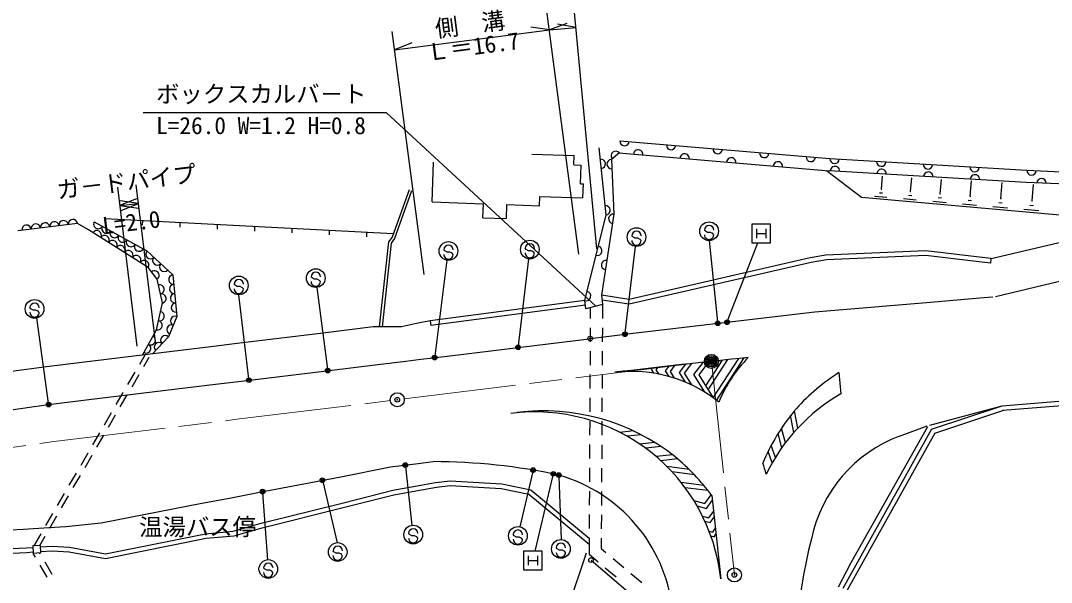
# Model space of a CAD drawing. Units: millimetres, scale not verified. Extents: x 40000 to 680000, y 20000 to 380000.
# Drawn here: x 334693 to 444968, y 259120 to 319270 of the extents above; entities that cross this region are included whole.
import ezdxf
from ezdxf.enums import TextEntityAlignment as Align

# ---------------------------------------------------------------- set-up
doc = ezdxf.new("R2010")
doc.units = ezdxf.units.MM
doc.header["$LTSCALE"] = 1000
doc.header["$PDMODE"] = 32
doc.header["$PDSIZE"] = 500
doc.linetypes.add('CHAIN', pattern=[18.5, 12, -1.5, 3.5, -1.5])
for name, color, linetype, lineweight in [('M-BGD', 7, 'Continuous', 25), ('M-BMK', 2, 'CHAIN', 13), ('M-BMK-SRVR', 3, 'Continuous', 25), ('M-STR-STRC', 7, 'Continuous', 25)]:
    doc.layers.add(name, color=color, linetype=linetype, lineweight=lineweight)
doc.styles.add('@ＭＳ ゴシック', font='')
doc.styles.add('ＭＳ ゴシック', font='')
doc.styles.get('@ＭＳ ゴシック').set_extended_font_data('@MS Gothic')
doc.styles.get('ＭＳ ゴシック').set_extended_font_data('MS Gothic')

msp = doc.modelspace()

# ---------------------------------------------------------------- linework, layer by layer
at = {"layer": 'M-BGD'}
for p, q in [((394415, 294250), (390999, 320281)), ((396353, 294837), (393927, 320518)), ((393143, 318969), (391259, 318298)), ((394115, 318527), (392148, 318889)), ((377857, 292076), (374440, 318108)), ((374700, 316125), (391259, 318298)), ((391259, 318298), (389276, 318560)), ((391259, 318298), (394115, 318527)), ((376548, 316890), (374700, 316125)), ((347810, 309448), (373810, 309448)), ((373810, 309448), (396237, 288680)), ((397333, 298462), (396579, 305654)), ((398808, 306411), (421278, 304496)), ((389386, 304977), (393906, 304813)), ((393869, 303814), (393906, 304813)), ((398750, 305111), (397890, 304401)), ((397890, 304401), (398175, 298541)), ((398697, 305116), (421185, 303199)), ((421278, 304496), (442350, 303242)), ((378717, 299858), (378871, 304117)), ((393869, 303814), (394669, 303785)), ((394597, 301787), (394669, 303785)), ((420897, 303224), (424666, 300359)), ((442283, 301943), (421185, 303199)), ((426784, 301228), (426906, 302616)), ((429898, 300984), (430028, 302446)), ((433066, 300736), (433203, 302274)), ((442350, 303242), (474432, 301822)), ((347157, 284401), (345079, 301443)), ((349142, 284643), (347065, 301685)), ((376246, 301139), (374428, 296079)), ((394597, 301787), (394897, 301776)), ((394843, 300277), (394897, 301776)), ((426742, 301231), (426825, 301224)), ((436289, 300483), (436432, 302099)), ((439567, 300227), (439717, 301920)), ((474384, 300523), (442283, 301943)), ((442901, 299966), (443058, 301739)), ((347176, 300206), (345321, 299458)), ((347307, 299700), (345326, 299980)), ((376528, 301037), (374694, 295935)), ((390209, 299443), (390246, 300443)), ((390246, 300443), (394843, 300277)), ((424666, 300359), (449773, 298138)), ((426047, 300488), (427378, 300370)), ((426582, 300843), (426915, 300813)), ((429133, 300215), (430517, 300092)), ((429689, 300584), (430035, 300553)), ((429855, 300988), (429942, 300980)), ((432849, 300321), (433208, 300289)), ((433022, 300740), (433111, 300732)), ((436063, 300053), (436436, 300020)), ((436242, 300488), (436336, 300479)), ((439518, 300231), (439615, 300223)), ((442851, 299970), (442951, 299962)), ((345321, 299458), (347307, 299700)), ((345321, 299458), (347302, 299178)), ((345452, 298953), (347307, 299700)), ((378717, 299858), (384213, 299660)), ((384159, 298161), (384213, 299660)), ((386658, 298070), (386712, 299569)), ((386712, 299569), (390209, 299443)), ((432272, 299937), (433709, 299810)), ((435464, 299655), (436955, 299523)), ((438711, 299367), (440258, 299231)), ((439332, 299780), (439719, 299746)), ((442014, 299075), (443617, 298933)), ((442658, 299503), (443059, 299467)), ((343746, 298080), (343720, 297581)), ((343746, 298080), (374565, 296461)), ((347740, 297870), (347714, 297371)), ((384159, 298161), (386658, 298070)), ((395066, 289292), (397333, 298462)), ((398175, 298541), (396823, 289859)), ((438531, 293799), (456773, 298120)), ((340784, 297547), (334404, 296773)), ((341940, 296865), (340784, 297547)), ((348337, 292828), (341940, 296865)), ((342561, 297732), (348211, 294605)), ((351735, 297660), (351709, 297161)), ((355729, 297450), (355703, 296951)), ((359724, 297240), (359698, 296741)), ((363718, 297031), (363692, 296531)), ((367713, 296821), (367687, 296321)), ((371707, 296611), (371681, 296111)), ((374038, 295568), (373060, 286481)), ((374428, 296079), (374038, 295568)), ((374694, 295935), (374328, 295453)), ((348211, 294605), (350987, 292037)), ((374328, 295453), (373362, 286482)), ((431549, 294621), (420850, 294154)), ((436964, 293982), (431549, 294621)), ((419169, 293859), (399786, 289415)), ((419268, 293369), (399805, 288907)), ((420850, 294154), (419169, 293859)), ((420904, 293656), (419268, 293369)), ((431530, 294120), (420904, 293656)), ((436906, 293486), (431530, 294120)), ((438473, 293302), (436906, 293486)), ((438531, 293799), (436964, 293982)), ((438473, 293302), (438531, 293799)), ((438983, 289745), (457070, 294081)), ((440369, 293467), (440369, 293467)), ((349313, 291586), (348337, 292828)), ((349865, 289035), (349313, 291586)), ((350987, 292037), (351405, 287579)), ((349242, 286165), (349865, 289035)), ((395066, 289292), (378507, 287119)), ((395175, 288399), (395066, 289292)), ((399786, 289415), (396823, 289859)), ((396823, 289859), (396944, 288867)), ((399805, 288907), (396886, 289344)), ((421359, 288226), (432020, 289141)), ((432020, 289141), (437318, 289596)), ((437318, 289596), (438687, 289699)), ((395127, 288796), (378572, 286623)), ((396944, 288867), (395175, 288399)), ((395642, 288522), (395636, 287374)), ((396944, 288867), (396936, 287367)), ((400228, 285792), (419665, 288080)), ((419665, 288080), (421359, 288226)), ((351405, 287579), (350515, 285410)), ((377030, 286838), (375448, 286493)), ((378507, 287119), (377030, 286838)), ((378507, 287119), (378572, 286623)), ((347739, 283464), (349242, 286165)), ((367062, 285822), (358128, 284731)), ((372427, 286477), (367062, 285822)), ((375448, 286493), (372427, 286477)), ((395631, 286374), (395623, 284874)), ((396931, 286367), (396923, 284867)), ((397362, 285442), (400228, 285792)), ((350515, 285410), (348803, 283594)), ((358128, 284731), (355058, 284356)), ((379135, 283216), (395513, 285216)), ((395613, 285229), (397362, 285442)), ((352080, 283993), (341231, 282671)), ((347436, 282488), (348024, 283499)), ((355058, 284356), (352080, 283993)), ((395618, 283874), (395610, 282374)), ((396918, 283867), (396910, 282367)), ((341231, 282671), (337459, 282211)), ((347869, 282237), (348456, 283248)), ((367702, 281820), (372918, 282457)), ((372918, 282457), (375896, 282821)), ((375896, 282821), (377497, 283016)), ((377497, 283016), (378837, 283180)), ((407597, 282677), (409586, 282891)), ((407989, 280150), (409778, 282911)), ((408253, 279730), (410354, 282972)), ((408797, 278866), (411538, 283097)), ((409156, 278592), (412113, 283157)), ((335336, 281919), (332662, 281544)), ((337459, 282211), (335336, 281919)), ((346180, 280326), (346934, 281623)), ((346613, 280075), (347366, 281372)), ((358619, 280711), (367404, 281784)), ((395605, 281374), (395597, 279874)), ((396905, 281367), (396897, 279867)), ((422246, 281593), (422456, 279304)), ((352570, 279973), (355548, 280336)), ((355548, 280336), (358619, 280711)), ((341721, 278651), (352570, 279973)), ((344924, 278165), (345678, 279462)), ((345357, 277914), (346110, 279211)), ((439706, 278042), (458141, 279520)), ((439746, 277544), (458180, 279022)), ((333223, 277533), (335897, 277908)), ((335897, 277908), (337949, 278191)), ((337949, 278191), (341721, 278651)), ((395591, 278874), (395584, 277374)), ((396891, 278867), (396884, 277367)), ((431954, 275965), (439706, 278042)), ((432149, 275510), (439706, 278042)), ((343668, 276003), (344422, 277300)), ((344101, 275752), (344854, 277049)), ((417404, 275152), (417074, 276982)), ((417827, 275621), (417489, 277500)), ((432491, 275097), (439865, 277568)), ((395578, 276374), (395570, 274874)), ((396878, 276367), (396870, 274867)), ((423557, 261259), (431736, 275795)), ((428712, 274786), (431668, 275874)), ((342412, 273842), (343166, 275139)), ((342845, 273590), (343598, 274887)), ((400249, 275343), (398817, 275181)), ((401075, 274933), (399588, 274765)), ((416128, 273532), (415739, 275065)), ((416511, 274056), (416109, 275640)), ((432149, 275510), (422663, 258465)), ((432491, 275097), (423132, 258280)), ((395565, 273874), (395557, 272374)), ((396865, 273867), (396857, 272367)), ((402548, 274093), (400955, 273913)), ((403211, 273665), (401568, 273479)), ((415436, 272487), (414986, 273761)), ((341156, 271680), (341910, 272977)), ((341588, 271429), (342342, 272726)), ((404418, 272795), (402679, 272598)), ((415104, 271927), (414672, 273149)), ((368941, 270436), (374258, 271489)), ((374258, 271489), (377236, 271852)), ((377236, 271852), (378837, 272048)), ((395552, 271374), (395544, 269874)), ((396852, 271367), (396844, 269867)), ((404966, 272354), (403184, 272152)), ((406209, 271221), (403844, 271522)), ((339900, 269519), (340654, 270815)), ((340332, 269267), (341086, 270564)), ((360080, 268750), (368941, 270436)), ((406775, 270645), (404396, 270948)), ((374517, 269000), (377493, 269515)), ((377493, 269515), (379094, 269812)), ((377581, 269023), (379170, 269318)), ((379094, 269812), (380643, 270002)), ((379170, 269318), (380659, 269500)), ((380643, 270002), (386185, 269682)), ((380659, 269500), (386119, 269185)), ((386119, 269185), (389066, 268557)), ((386185, 269682), (389290, 269020)), ((407782, 269509), (405366, 269816)), ((408231, 268947), (405793, 269258)), ((338644, 267357), (339398, 268654)), ((339076, 267106), (339830, 268403)), ((354077, 267615), (357037, 268127)), ((357037, 268127), (360080, 268750)), ((369219, 267645), (374517, 269000)), ((369341, 267161), (374621, 268511)), ((374621, 268511), (377581, 269023)), ((389066, 268557), (395509, 263198)), ((389290, 269020), (395512, 263845)), ((395539, 268874), (395531, 267374)), ((396839, 268867), (396831, 267367)), ((408630, 268416), (409589, 259520)), ((343324, 265498), (354077, 267615)), ((360411, 265461), (369219, 267645)), ((360541, 264978), (369341, 267161)), ((337388, 265195), (338142, 266492)), ((337820, 264944), (338574, 266241)), ((395526, 266374), (395518, 264874)), ((396825, 266367), (396818, 264867)), ((325783, 264324), (335005, 264807)), ((335005, 264807), (337706, 264984)), ((337706, 264984), (339546, 265088)), ((339546, 265088), (343324, 265498)), ((357434, 264600), (360411, 265461)), ((357527, 264106), (360541, 264978)), ((336132, 263034), (336886, 264331)), ((336733, 263073), (337318, 264080)), ((343787, 262186), (354465, 264338)), ((343790, 261676), (354537, 263843)), ((354465, 264338), (357434, 264600)), ((354537, 263843), (357527, 264106)), ((395512, 263874), (395503, 262136)), ((396812, 263867), (396806, 262742)), ((326103, 262348), (335322, 262831)), ((335322, 262831), (335994, 262874)), ((336782, 263076), (335984, 263024)), ((335984, 263024), (336036, 262226)), ((336782, 263076), (336834, 262278)), ((336792, 262927), (338051, 263009)), ((336825, 262428), (338053, 262508)), ((338051, 263009), (339933, 262905)), ((338053, 262508), (339873, 262408)), ((339933, 262905), (343787, 262186)), ((396806, 262742), (397303, 262328)), ((326129, 261848), (335351, 262332)), ((335351, 262332), (336026, 262376)), ((336834, 262278), (336036, 262226)), ((336281, 261832), (336050, 262227)), ((336799, 262135), (336720, 262270)), ((339873, 262408), (343790, 261676)), ((395192, 262249), (386694, 236774)), ((395503, 262136), (396470, 261330)), ((398071, 261688), (399223, 260727)), ((337545, 259675), (336787, 260969)), ((338063, 259978), (337304, 261272)), ((397238, 260689), (398391, 259729)), ((422192, 258644), (423557, 261259)), ((399991, 260087), (401143, 259126))]:
    msp.add_line(p, q, dxfattribs=at)
for points in [[(404664, 282353), (404169, 281710), (404619, 280994)], [(405840, 282484), (405152, 281591), (405803, 280557)], [(406461, 282552), (405672, 281528), (406471, 280258)], [(407715, 282689), (406693, 281364), (407873, 279490)], [(408335, 282756), (407241, 281338), (408784, 278888)], [(402242, 282079), (402146, 281955), (402416, 281525)], [(402865, 282150), (402666, 281892), (402958, 281427)], [(404042, 282283), (403649, 281773), (404027, 281172)], [(406723, 267883), (407899, 267562), (408568, 268501)], [(407054, 267326), (408083, 267045), (408687, 267892)], [(407641, 266223), (408320, 266038), (408812, 266728)], [(407896, 265687), (408460, 265533), (408878, 266120)], [(408346, 264622), (408741, 264514), (409010, 264891)], [(408539, 264102), (408881, 264009), (409076, 264283)], [(395719, 261510), (402424, 255749), (404755, 242152), (405129, 238542)]]:
    msp.add_lwpolyline(points, dxfattribs=at)
for centre, radius in [((395625, 285230), 50), ((395625, 285230), 40), ((395625, 285230), 30), ((395625, 285230), 20), ((395625, 285230), 10), ((395719, 261510), 250)]:
    msp.add_circle(centre, radius, dxfattribs=at)
for centre, radius, start, end in [((399306, 306369), 500, 175.12813, 355.12813), ((404288, 305944), 500, 175.12813, 355.12813), ((409270, 305519), 500, 175.12813, 355.12813), ((396759, 303932), 500, 275.98304, 95.98304), ((397914, 303901), 500, 92.78379, 272.78379), ((398365, 304793), 500, 39.5285, 219.5285), ((400759, 304940), 500, 355.12813, 175.12813), ((405741, 304515), 500, 355.12813, 175.12813), ((410723, 304091), 500, 355.12813, 175.12813), ((414252, 305095), 500, 175.12813, 355.12813), ((419234, 304670), 500, 175.12813, 355.12813), ((421778, 304466), 500, 176.59404, 356.59404), ((415704, 303666), 500, 355.12813, 175.12813), ((421819, 303161), 500, 356.59404, 176.59404), ((426769, 304169), 500, 176.59404, 356.59404), ((426810, 302864), 500, 356.59404, 176.59404), ((431760, 303872), 500, 176.59404, 356.59404), ((436751, 303575), 500, 176.59404, 356.59404), ((431801, 302567), 500, 356.59404, 176.59404), ((436793, 302270), 500, 356.59404, 176.59404), ((442850, 303220), 500, 177.46662, 357.46662), ((443914, 301871), 500, 357.46662, 177.46662), ((397280, 298960), 500, 275.98304, 95.98304), ((338302, 297246), 500, 6.92216, 186.92216), ((339295, 297367), 500, 6.92216, 186.92216), ((340287, 297487), 500, 6.92216, 186.92216), ((398098, 298046), 500, 81.15081, 261.15081), ((335324, 296885), 500, 6.92216, 186.92216), ((336316, 297005), 500, 6.92216, 186.92216), ((337309, 297126), 500, 6.92216, 186.92216), ((342840, 296297), 500, 327.74618, 147.74618), ((342998, 297490), 500, 151.03408, 331.03408), ((343873, 297006), 500, 151.03408, 331.03408), ((344748, 296521), 500, 151.03408, 331.03408), ((343686, 295763), 500, 327.74618, 147.74618), ((344531, 295229), 500, 327.74618, 147.74618), ((345623, 296037), 500, 151.03408, 331.03408), ((346498, 295553), 500, 151.03408, 331.03408), ((345377, 294696), 500, 327.74618, 147.74618), ((346223, 294162), 500, 327.74618, 147.74618), ((347373, 295069), 500, 151.03408, 331.03408), ((348578, 294265), 500, 137.23015, 317.23015), ((396386, 294632), 500, 256.11582, 76.11582), ((347068, 293628), 500, 327.74618, 147.74618), ((347914, 293095), 500, 327.74618, 147.74618), ((349313, 293586), 500, 137.23015, 317.23015), ((397328, 293106), 500, 81.15081, 261.15081), ((349004, 291979), 500, 308.16602, 128.16602), ((350047, 292907), 500, 137.23015, 317.23015), ((351034, 291539), 500, 95.3588, 275.3588), ((349548, 290501), 500, 282.20257, 102.20257), ((351127, 290543), 500, 95.3588, 275.3588), ((351221, 289548), 500, 95.3588, 275.3588), ((395186, 289778), 500, 256.11582, 76.11582), ((349759, 289523), 500, 282.20257, 102.20257), ((351314, 288552), 500, 95.3588, 275.3588), ((349560, 287631), 500, 257.75157, 77.75157), ((349348, 286654), 500, 257.75157, 77.75157), ((351215, 287116), 500, 67.66763, 247.66763), ((350835, 286191), 500, 67.66763, 247.66763), ((348132, 284171), 500, 240.90558, 60.90558), ((348618, 285045), 500, 240.90558, 60.90558), ((349486, 284319), 500, 46.69653, 226.69653), ((350172, 285046), 500, 46.69653, 226.69653), ((515695, -711464), 1000000, 95.92086, 96.74461), ((423255, 272704), 15000, 135.58867, 157.57274), ((400013, 266719), 15000, 51.30697, 96.74461), ((434385, 262648), 22500, 122.6518, 137.90291), ((432456, 261984), 20000, 120.00144, 154.08306), ((389704, 257378), 20000, 6.14838, 97.40934), ((390672, 254983), 22500, 51.48401, 97.37107), ((434842, 263178), 22500, 140.57538, 157.2343), ((423255, 272704), 7500, 137.90291, 140.57538), ((434011, 260736), 15016, 110.66356, 168.26999), ((390488, 255203), 22444, 36.06582, 50.76802), ((378717, 206921), 65127, 77.98378, 89.89471), ((400013, 266719), 15000, 15.48861, 20.1439), ((387624, 254334), 16927, 6.94258, 74.12011), ((465157, 251513), 47463, 165.01121, 189.30715)]:
    msp.add_arc(centre, radius, start, end, dxfattribs=at)
msp.add_point((395625, 285230), dxfattribs=at)
at = {"layer": 'M-BMK'}
for p, q in [((375736, 278771), (408594, 282784)), ((408591, 282784), (411055, 259916)), ((358112, 276619), (374247, 278590)), ((338234, 274196), (358112, 276619)), ((318428, 271423), (338234, 274196))]:
    msp.add_line(p, q, dxfattribs=at)
at = {"layer": 'M-BMK-SRVR'}
for centre, radius in [((408591, 282784), 750), ((408591, 282784), 600), ((408591, 282784), 450), ((408591, 282784), 300), ((408591, 282784), 150), ((408591, 282784), 100), ((374991, 278680), 750), ((411055, 259916), 750)]:
    msp.add_circle(centre, radius, dxfattribs=at)
for p in [(408591, 282784), (374991, 278680), (411055, 259916)]:
    msp.add_point(p, dxfattribs=at)
at = {"layer": 'M-STR-STRC'}
for p, q in [((407947, 296732), (407847, 296850)), ((408192, 296593), (407947, 296732)), ((412932, 297460), (412932, 295460)), ((414932, 297460), (412932, 297460)), ((413432, 296960), (413432, 295960)), ((414432, 296960), (414432, 295960)), ((414932, 295460), (414932, 297460)), ((400182, 296105), (400083, 296223)), ((400427, 295965), (400182, 296105)), ((400728, 295963), (400427, 295965)), ((400973, 295851), (400728, 295963)), ((401079, 295715), (400973, 295851)), ((408492, 296590), (408192, 296593)), ((408368, 295721), (409263, 287007)), ((408738, 296479), (408492, 296590)), ((408843, 296342), (408738, 296479)), ((413432, 296460), (414432, 296460)), ((380065, 294614), (379965, 294732)), ((380310, 294475), (380065, 294614)), ((380610, 294473), (380310, 294475)), ((380855, 294361), (380610, 294473)), ((388771, 294771), (388671, 294889)), ((389015, 294632), (388771, 294771)), ((389316, 294630), (389015, 294632)), ((389561, 294518), (389316, 294630)), ((389667, 294382), (389561, 294518)), ((399365, 285834), (400467, 295100)), ((410326, 287114), (413546, 295460)), ((412932, 295460), (414932, 295460)), ((380305, 293616), (379005, 283347)), ((380961, 294225), (380855, 294361)), ((389043, 293768), (387937, 284438)), ((365869, 291712), (365769, 291830)), ((366114, 291573), (365869, 291712)), ((366414, 291571), (366114, 291573)), ((366659, 291459), (366414, 291571)), ((366765, 291323), (366659, 291459)), ((357633, 290928), (357534, 291046)), ((357878, 290789), (357633, 290928)), ((358179, 290786), (357878, 290789)), ((358424, 290675), (358179, 290786)), ((358530, 290538), (358424, 290675)), ((366381, 290708), (367533, 281951)), ((359103, 280921), (358038, 289917)), ((335790, 288418), (335691, 288536)), ((336035, 288279), (335790, 288418)), ((336336, 288277), (336035, 288279)), ((336581, 288165), (336336, 288277)), ((336687, 288029), (336581, 288165)), ((337666, 278303), (336430, 287437)), ((375862, 271533), (376557, 265233)), ((389491, 270999), (388118, 265081)), ((389726, 262451), (391654, 270597)), ((392279, 270460), (392539, 263704)), ((367010, 269916), (368559, 263374)), ((360587, 268694), (361102, 261551)), ((376296, 264253), (376196, 264371)), ((376541, 264114), (376296, 264253)), ((376842, 264112), (376541, 264114)), ((377087, 264000), (376842, 264112)), ((377193, 263864), (377087, 264000)), ((387496, 264117), (387396, 264235)), ((387741, 263977), (387496, 264117)), ((388041, 263975), (387741, 263977)), ((388287, 263863), (388041, 263975)), ((388392, 263727), (388287, 263863)), ((368215, 262387), (368115, 262505)), ((392094, 262716), (391994, 262834)), ((392339, 262577), (392094, 262716)), ((392639, 262574), (392339, 262577)), ((392885, 262463), (392639, 262574)), ((392990, 262326), (392885, 262463)), ((368460, 262247), (368215, 262387)), ((368760, 262245), (368460, 262247)), ((369005, 262133), (368760, 262245)), ((369111, 261997), (369005, 262133)), ((388489, 262451), (388489, 260451)), ((390489, 262451), (388489, 262451)), ((388989, 261951), (388989, 260951)), ((388989, 261451), (389989, 261451)), ((389989, 261951), (389989, 260951)), ((390489, 260451), (390489, 262451)), ((360794, 260566), (360694, 260684)), ((361039, 260426), (360794, 260566)), ((361339, 260424), (361039, 260426)), ((361584, 260312), (361339, 260424)), ((361690, 260176), (361584, 260312)), ((388489, 260451), (390489, 260451))]:
    msp.add_line(p, q, dxfattribs=at)
for centre, radius in [((400582, 296094), 1000), ((408346, 296721), 1000), ((380464, 294604), 1000), ((389170, 294760), 1000), ((366268, 291702), 1000), ((358033, 290917), 1000), ((336190, 288408), 1000), ((409279, 286858), 150), ((409279, 286858), 120), ((409279, 286858), 90), ((409279, 286858), 60), ((409279, 286858), 30), ((410272, 286975), 150), ((410272, 286975), 120), ((410272, 286975), 90), ((410272, 286975), 60), ((410272, 286975), 30), ((399348, 285685), 150), ((399348, 285685), 120), ((399348, 285685), 90), ((399348, 285685), 60), ((399348, 285685), 30), ((387920, 284289), 150), ((387920, 284289), 120), ((387920, 284289), 90), ((387920, 284289), 60), ((387920, 284289), 30), ((378986, 283198), 150), ((378986, 283198), 120), ((378986, 283198), 90), ((378986, 283198), 60), ((378986, 283198), 30), ((367553, 281802), 150), ((367553, 281802), 120), ((367553, 281802), 90), ((367553, 281802), 60), ((367553, 281802), 30), ((359121, 280772), 150), ((359121, 280772), 120), ((359121, 280772), 90), ((359121, 280772), 60), ((359121, 280772), 30), ((337687, 278154), 150), ((337687, 278154), 120), ((337687, 278154), 90), ((337687, 278154), 60), ((337687, 278154), 30), ((375846, 271682), 150), ((375846, 271682), 120), ((375846, 271682), 90), ((375846, 271682), 60), ((375846, 271682), 30), ((389525, 271145), 150), ((366975, 270062), 150), ((366975, 270062), 120), ((389525, 271145), 120), ((389525, 271145), 90), ((389525, 271145), 60), ((389525, 271145), 30), ((391688, 270743), 150), ((391688, 270743), 120), ((391688, 270743), 90), ((391688, 270743), 60), ((391688, 270743), 30), ((392273, 270610), 150), ((392273, 270610), 120), ((392273, 270610), 90), ((392273, 270610), 60), ((392273, 270610), 30), ((366975, 270062), 90), ((366975, 270062), 60), ((366975, 270062), 30), ((360576, 268844), 150), ((360576, 268844), 120), ((360576, 268844), 90), ((360576, 268844), 60), ((360576, 268844), 30), ((376695, 264242), 1000), ((387895, 264106), 1000), ((392493, 262705), 1000), ((368614, 262376), 1000), ((361193, 260555), 1000)]:
    msp.add_circle(centre, radius, dxfattribs=at)
for centre, start, end in [((400583, 296219), 359.55488, 179.55488), ((408347, 296846), 359.55488, 179.55488), ((400579, 295719), 179.55488, 359.55488), ((408343, 296346), 179.55488, 359.55488), ((380465, 294729), 359.55488, 179.55488), ((389171, 294885), 359.55488, 179.55488), ((380461, 294229), 179.55488, 359.55488), ((389167, 294385), 179.55488, 359.55488), ((366269, 291827), 359.55488, 179.55488), ((358034, 291042), 359.55488, 179.55488), ((366265, 291327), 179.55488, 359.55488), ((358030, 290542), 179.55488, 359.55488), ((336191, 288533), 359.55488, 179.55488), ((336187, 288033), 179.55488, 359.55488), ((376696, 264367), 359.55488, 179.55488), ((387896, 264231), 359.55488, 179.55488), ((376693, 263867), 179.55488, 359.55488), ((387892, 263731), 179.55488, 359.55488), ((368615, 262501), 359.55488, 179.55488), ((392494, 262830), 359.55488, 179.55488), ((368611, 262001), 179.55488, 359.55488), ((392490, 262330), 179.55488, 359.55488), ((361194, 260680), 359.55488, 179.55488), ((361190, 260180), 179.55488, 359.55488)]:
    msp.add_arc(centre, 500, start, end, dxfattribs=at)
for p in [(409279, 286858), (410272, 286975), (399348, 285685), (387920, 284289), (378986, 283198), (367553, 281802), (359121, 280772), (337687, 278154), (375846, 271682), (389525, 271145), (366975, 270062), (391688, 270743), (392273, 270610), (360576, 268844)]:
    msp.add_point(p, dxfattribs=at)

# ---------------------------------------------------------------- texts
at = {"layer": 'M-BGD', "style": 'ＭＳ ゴシック'}
for s, rotation, p in [('側\u3000溝', 7.477, (382954, 317410)), ('ガ－ドパイプ', 6.951, (346193, 300572))]:
    msp.add_text(s, height=1833, rotation=rotation, dxfattribs=at).set_placement(p, align=Align.BOTTOM_CENTER)
at = {"layer": 'M-BGD'}
for s, rotation, style, p in [('Ｌ＝16.7', 7.477, 'ＭＳ ゴシック', (382954, 317410)), ('L=2.0', 6.951, '@ＭＳ ゴシック', (346435, 298586))]:
    msp.add_text(s, height=1833, rotation=rotation, dxfattribs=dict(at, style=style)).set_placement(p, align=Align.TOP_CENTER)
at = {"layer": 'M-BGD', "style": 'ＭＳ ゴシック'}
msp.add_text('ボックスカルバ－ト', height=1833, dxfattribs=at).set_placement((349185, 309948), align=Align.BOTTOM_LEFT)
msp.add_text('L=26.0 W=1.2 H=0.8', height=1833, dxfattribs=at).set_placement((349185, 308948), align=Align.TOP_LEFT)
msp.add_text('温湯バス停', height=1833, rotation=0.129, dxfattribs=at).set_placement((347379, 265050), align=Align.MIDDLE_LEFT)

doc.saveas('drawing.dxf')
